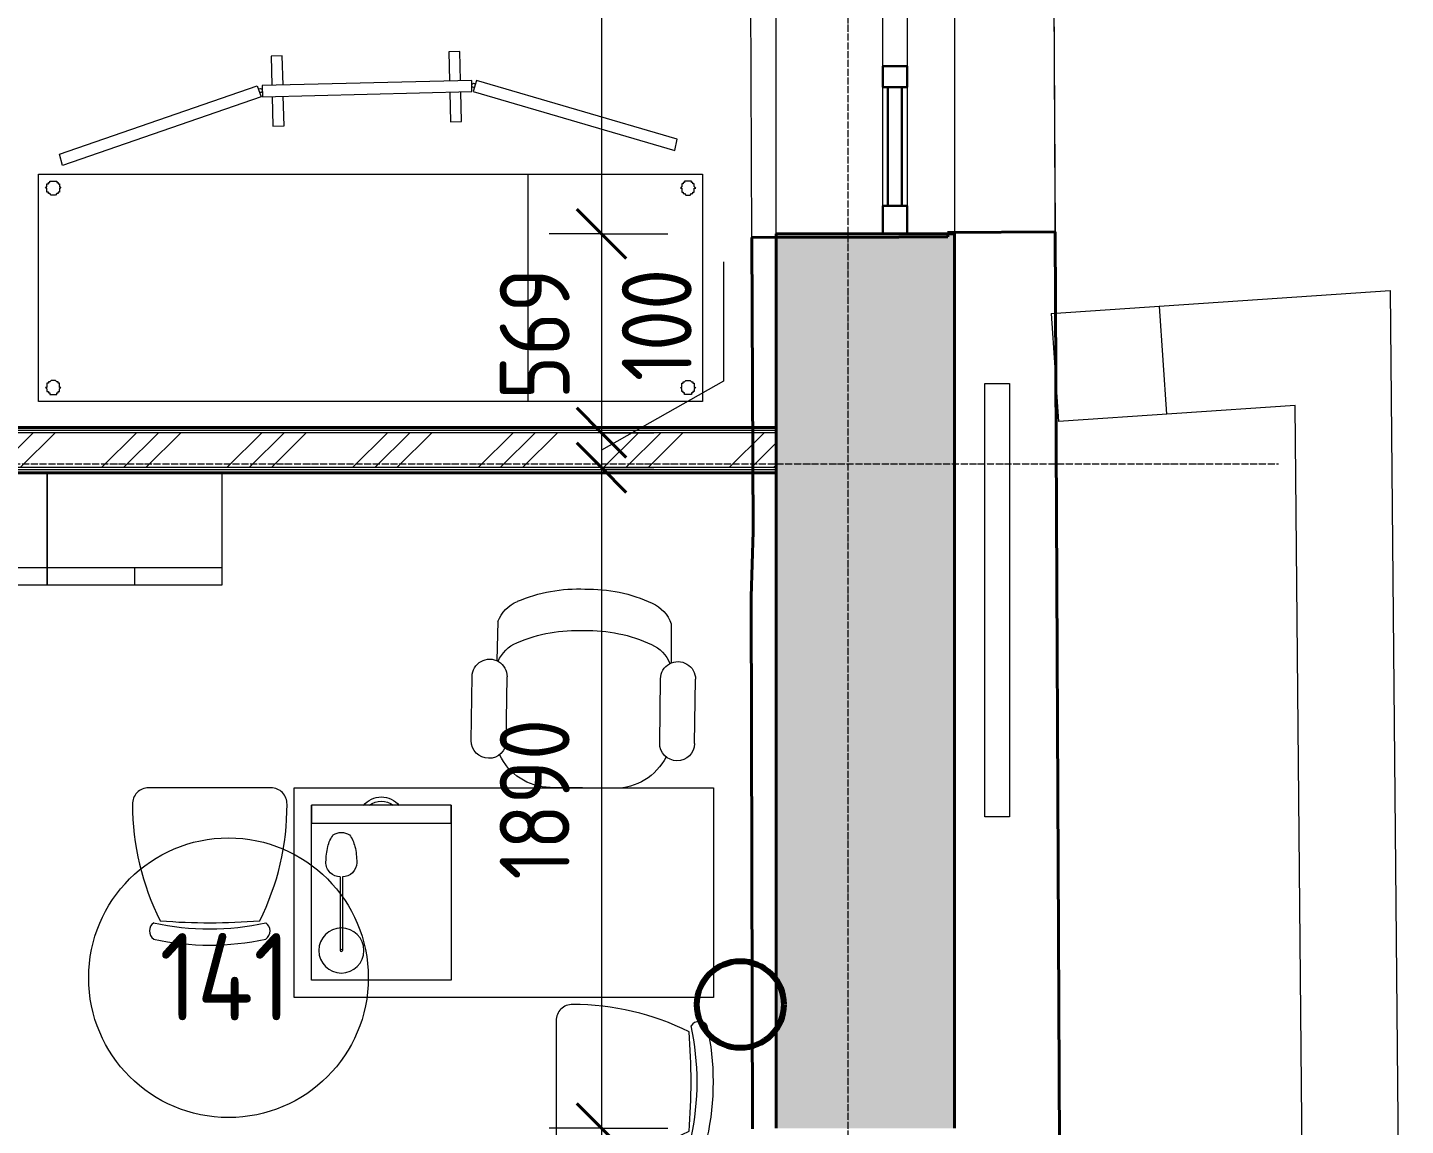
# Model space of a CAD drawing. Header units: millimetres. Extents: x -11886 to 68941, y -8130 to 45506.
# Drawn here: x 53562 to 57505, y 11365 to 14505 of the extents above; entities that cross this region are included whole.
import ezdxf

# ---------------------------------------------------------------- set-up
doc = ezdxf.new("R2010")
doc.units = ezdxf.units.MM
doc.linetypes.add('ADSK_Линия сетки', pattern=[25, 20, -2.5, 0, -2.5])
for name, color, linetype, lineweight in [('Витраж', 7, 'Continuous', 18), ('Марки помещений', 7, 'Continuous', 20), ('Оси', 7, 'Continuous', 9), ('Панели витража', 7, 'Continuous', 18), ('Размеры', 7, 'Continuous', 9), ('Размеры-100', 7, 'Continuous', 9), ('Стены', 7, 'Continuous', 18), ('Стены внутренние', 7, 'Continuous', 18), ('Стены наружные', 7, 'Continuous', 18), ('Стены штриховка', 7, 'Continuous', 18), ('стояки', 7, 'Continuous', 9)]:
    doc.layers.add(name, color=color, linetype=linetype, lineweight=lineweight)
for name, color, linetype, lineweight, true_color in [('Линии', 7, 'Continuous', 9, 0x00a600), ('планы со стояками отопление_dwg', 7, 'Continuous', 9, 0x767676), ('Стены разрез', 7, 'Continuous', 40, 0xbb5389), ('ТХ', 5, 'Continuous', 9, 0x0000ff), ('ТХ 1 этаж_dwg', 7, 'Continuous', 9, 0x767676)]:
    doc.layers.add(name, color=color, linetype=linetype, lineweight=lineweight, true_color=true_color)
doc.styles.add('GOST Common_1', font='GOST_Common.ttf', dxfattribs={"width": 0.9, "height": 200})
doc.styles.add('GOST Common_2', font='GOST_Common.ttf', dxfattribs={"width": 0.9, "height": 250})
doc.dimstyles.new('ADSK_Основной_2_мм_Округление_до_1_мм_1', dxfattribs={"dimscale": 304.8, "dimtxt": 201.142999, "dimasz": 0.463911, "dimexe": 0.492126, "dimexo": 0.492126, "dimgap": 0.098425, "dimtad": 1, "dimdec": 0, "dimdsep": 46, "dimtxsty": 'GOST Common_1', "dimblk1": 'OBLIQUE', "dimblk2": 'OBLIQUE', "dimsah": 1, "dimcen": 0.09, "dimdle": 0.492126, "dimazin": 2, "dimtfac": 1, "dimtdec": 4, "dimtix": 1, "dimtmove": 1, "dimatfit": 3, "dimfxl": 1, "dimtvp": 1, "dimtolj": 1, "dimtzin": 0, "dimlwd": 20, "dimlwe": 20, "dimarcsym": 2})
doc.dimstyles.new('ADSK_Основной_2_мм_Округление_до_1_мм_2', dxfattribs={"dimscale": 304.8, "dimtxt": 201.142999, "dimasz": 0.463911, "dimexe": 0.492126, "dimexo": 0.492126, "dimgap": 0.098425, "dimtad": 1, "dimdec": 0, "dimdsep": 46, "dimtxsty": 'GOST Common_1', "dimblk1": 'OBLIQUE', "dimblk2": 'OBLIQUE', "dimsah": 1, "dimcen": 0.09, "dimdle": 0.492126, "dimazin": 2, "dimtfac": 1, "dimtdec": 4, "dimtix": 1, "dimtmove": 0, "dimatfit": 3, "dimfxl": 1, "dimtvp": 1, "dimtolj": 1, "dimtzin": 0, "dimlwd": 20, "dimlwe": 20, "dimarcsym": 2})

# ---------------------------------------------------------------- blocks, each defined once
blk = doc.blocks.new('Существующие стены 1 эт - Существующие стены 1 эт-653793-01 План 1-го этажа кладочный')
at = {"layer": 'Стены', "color": 243, "true_color": 0xbb5389}
for p, q in [((56482.7, 17882.1), (56529.9, 8243.7)), ((55634.7, 13904.3), (55627.3, 15732.6)), ((56493.5, 15668.4), (56502.1, 13920.6)), ((56194.7, 13919.1), (56502.1, 13920.6)), ((56194.8, 13914.8), (56194.7, 13919.1)), ((55634.7, 13904.3), (55703.9, 13904.6))]:
    blk.add_line(p, q, dxfattribs=at)
at = {"layer": 'Стены разрез'}
for p, q in [((56502.1, 13920.6), (56194.7, 13919.1)), ((56194.8, 13906.6), (56194.7, 13919.1)), ((56502.1, 13920.6), (56514.9, 11307.7)), ((55634.7, 13904.3), (56054.8, 13906)), ((55634.7, 13904.3), (55638.1, 13064)), ((56054.8, 13906), (56194.8, 13906.6)), ((55638.1, 13064), (55632.1, 12876.8)), ((55632.1, 12876.8), (55636.5, 11354.7))]:
    blk.add_line(p, q, dxfattribs=at)
blk = doc.blocks.new('Прямоугольный импост - 70х20_60мм-V146-01 План 1-го этажа кладочный')
at = {"layer": 'Витраж', "lineweight": 30}
for p, q in [((-80, 35), (0, 35)), ((-80, -35), (-80, 35)), ((0, 35), (0, -35)), ((0, -35), (-80, -35))]:
    blk.add_line(p, q, dxfattribs=at)
blk = doc.blocks.new('Системная панель - _AR_Стекло_40мм_привязка по центру-1425253-01 План 1-го этажа кладочный')
at = {"layer": 'Панели витража', "lineweight": 30}
for p, q in [((170, 20), (-170, 20)), ((-170, 20), (-170, -20)), ((170, -20), (170, 20)), ((-170, -20), (170, -20))]:
    blk.add_line(p, q, dxfattribs=at)
blk = doc.blocks.new('Прямоугольный импост - 70х60мм-1425109-01 План 1-го этажа кладочный')
at = {"layer": 'Витраж'}
for p, q in [((46168.2, 23469.2), (46168.2, 23809.2)), ((46238.2, 23809.2), (46238.2, 23469.2))]:
    blk.add_line(p, q, dxfattribs=at)
blk = doc.blocks.new('Прямоугольный импост - 70х60мм-V148-01 План 1-го этажа кладочный')
at = {"layer": 'Витраж', "lineweight": 30}
for p, q in [((-30, 35), (30, 35)), ((-30, -35), (-30, 35)), ((30, 35), (30, -35)), ((30, -35), (-30, -35))]:
    blk.add_line(p, q, dxfattribs=at)
blk = doc.blocks.new('Прямоугольный импост - 70х60мм-1258614-01 План 1-го этажа кладочный')
at = {"layer": 'Витраж'}
for p, q in [((56008.9, 14394.8), (56008.9, 15234.8)), ((56078.9, 15234.8), (56078.9, 14394.8))]:
    blk.add_line(p, q, dxfattribs=at)
blk = doc.blocks.new('Прямоугольный импост - 70х20_56мм-1423994-01 План 1-го этажа кладочный')
at = {"layer": 'Линии', "color": 8, "lineweight": 18, "true_color": 0x808080}
for p, q in [((56301.2, 12247.1), (56301.2, 12867.1)), ((56371.2, 12867.1), (56371.2, 12247.1)), ((56371.2, 12247.1), (56301.2, 12247.1))]:
    blk.add_line(p, q, dxfattribs=at)
blk = doc.blocks.new('Прямоугольный импост - 70х20_56мм-1423996-01 План 1-го этажа кладочный')
at = {"layer": 'Линии', "color": 8, "lineweight": 18, "true_color": 0x808080}
for p, q in [((56301.2, 13487.1), (56371.2, 13487.1)), ((56301.2, 12867.1), (56301.2, 13487.1)), ((56371.2, 13487.1), (56371.2, 12867.1))]:
    blk.add_line(p, q, dxfattribs=at)
blk = doc.blocks.new('планы со стояками отопление_dwg-1484427-01 План 1-го этажа кладочный')
at = {"layer": 'стояки', "color": 246, "lineweight": 80, "true_color": 0x7f001f}
blk.add_circle((227997.1, 167787.4), 124.3, dxfattribs=at)
blk = doc.blocks.new('ТХ 1 этаж_dwg_Ширма медицинская-2118404-01 План 1-го этажа кладочный')
at = {"layer": 'ТХ', "color": 253, "true_color": 0xa0a0a0}
blk.add_line((117.6, 630.8), (149.5, 630.8), dxfattribs=at)
at = {"layer": 'ТХ', "color": 253, "true_color": 0xa0a0a0, "flags": 128}
for points in [[(118.6, 644.7), (149.7, 634.4), (332.1, 1206.8), (300.2, 1214.8)], [(118.6, 16.9), (149.7, 27.3), (332.1, -545.2), (300.2, -553.1)]]:
    blk.add_lwpolyline(points, close=True, dxfattribs=at)
for points in [[(149.5, 630.8), (149.5, 30.8), (129.5, 30.8), (117.6, 30.8), (117.6, 630.8), (129.5, 630.8)], [(117.6, 570.8), (34.3, 570.8), (34.3, 602.7), (117.6, 602.7)], [(149.5, 602.7), (234.3, 602.7), (234.3, 570.8), (149.5, 570.8)], [(117.6, 62.7), (34.3, 62.7), (34.3, 94.6), (117.6, 94.6)], [(149.5, 94.6), (234.3, 94.6), (234.3, 62.7), (149.5, 62.7)]]:
    blk.add_lwpolyline(points, dxfattribs=at)
at = {"layer": 'ТХ', "color": 253, "true_color": 0xa0a0a0}
for centre, start, end in [((131.8, 636.3), 122.3336, 247.5506), ((131.8, 636.3), 292.4494, 20.7965), ((131.8, 25.3), 112.4494, 237.6664), ((131.8, 25.3), 339.2035, 67.5506)]:
    blk.add_arc(centre, 5.98, start, end, dxfattribs=at)
blk = doc.blocks.new('ТХ 1 этаж_dwg_Кушетка медицинская-2118405-01 План 1-го этажа кладочный')
at = {"layer": 'ТХ', "color": 253, "true_color": 0xa0a0a0}
blk.add_line((650, -1600), (0, -1600), dxfattribs=at)
at = {"layer": 'ТХ', "color": 253, "true_color": 0xa0a0a0, "flags": 128}
for points in [[(650, -200), (650, -2100), (0, -2100), (0, -200)], [(39.9, -219.9), (35.9, -223.9), (31.9, -223.9), (27.9, -223.9), (27.9, -227.9), (23.9, -227.9), (23.9, -231.9), (19.9, -231.9), (19.9, -235.9), (19.9, -239.9), (19.9, -243.8), (19.9, -247.8), (19.9, -251.8), (23.9, -251.8), (23.9, -255.8), (27.9, -255.8), (27.9, -259.8), (31.9, -259.8), (35.9, -259.8), (39.9, -263.8), (39.9, -259.8), (43.8, -259.8), (47.8, -259.8), (51.8, -259.8), (51.8, -255.8), (55.8, -255.8), (55.8, -251.8), (59.8, -247.8), (59.8, -243.8), (59.8, -239.9), (59.8, -235.9), (55.8, -231.9), (55.8, -227.9), (51.8, -227.9), (51.8, -223.9), (47.8, -223.9), (43.8, -223.9), (39.9, -223.9)], [(610.1, -219.9), (614.1, -223.9), (618.1, -223.9), (622.1, -223.9), (622.1, -227.9), (626.1, -227.9), (626.1, -231.9), (630.1, -231.9), (630.1, -235.9), (630.1, -239.9), (630.1, -243.8), (630.1, -247.8), (630.1, -251.8), (626.1, -251.8), (626.1, -255.8), (622.1, -255.8), (622.1, -259.8), (618.1, -259.8), (614.1, -259.8), (610.1, -263.8), (610.1, -259.8), (606.2, -259.8), (602.2, -259.8), (598.2, -259.8), (598.2, -255.8), (594.2, -255.8), (594.2, -251.8), (590.2, -247.8), (590.2, -243.8), (590.2, -239.9), (590.2, -235.9), (594.2, -231.9), (594.2, -227.9), (598.2, -227.9), (598.2, -223.9), (602.2, -223.9), (606.2, -223.9), (610.1, -223.9)], [(39.9, -2080.1), (35.9, -2076.1), (31.9, -2076.1), (27.9, -2076.1), (27.9, -2072.1), (23.9, -2072.1), (23.9, -2068.1), (19.9, -2068.1), (19.9, -2064.1), (19.9, -2060.1), (19.9, -2056.2), (19.9, -2052.2), (19.9, -2048.2), (23.9, -2048.2), (23.9, -2044.2), (27.9, -2044.2), (27.9, -2040.2), (31.9, -2040.2), (35.9, -2040.2), (39.9, -2036.2), (39.9, -2040.2), (43.8, -2040.2), (47.8, -2040.2), (51.8, -2040.2), (51.8, -2044.2), (55.8, -2044.2), (55.8, -2048.2), (59.8, -2052.2), (59.8, -2056.2), (59.8, -2060.1), (59.8, -2064.1), (55.8, -2068.1), (55.8, -2072.1), (51.8, -2072.1), (51.8, -2076.1), (47.8, -2076.1), (43.8, -2076.1), (39.9, -2076.1)], [(610.1, -2080.1), (614.1, -2076.1), (618.1, -2076.1), (622.1, -2076.1), (622.1, -2072.1), (626.1, -2072.1), (626.1, -2068.1), (630.1, -2068.1), (630.1, -2064.1), (630.1, -2060.1), (630.1, -2056.2), (630.1, -2052.2), (630.1, -2048.2), (626.1, -2048.2), (626.1, -2044.2), (622.1, -2044.2), (622.1, -2040.2), (618.1, -2040.2), (614.1, -2040.2), (610.1, -2036.2), (610.1, -2040.2), (606.2, -2040.2), (602.2, -2040.2), (598.2, -2040.2), (598.2, -2044.2), (594.2, -2044.2), (594.2, -2048.2), (590.2, -2052.2), (590.2, -2056.2), (590.2, -2060.1), (590.2, -2064.1), (594.2, -2068.1), (594.2, -2072.1), (598.2, -2072.1), (598.2, -2076.1), (602.2, -2076.1), (606.2, -2076.1), (610.1, -2076.1)]]:
    blk.add_lwpolyline(points, close=True, dxfattribs=at)
blk = doc.blocks.new('ТХ 1 этаж_dwg_Шкаф мед-2118420-01 План 1-го этажа кладочный')
at = {"layer": 'ТХ', "color": 253, "true_color": 0xa0a0a0}
for p, q in [((59431.8, 13552.7), (59431.8, 13052.7)), ((59431.8, 13302.7), (59381.8, 13302.7))]:
    blk.add_line(p, q, dxfattribs=at)
at = {"layer": 'ТХ', "color": 253, "true_color": 0xa0a0a0, "flags": 128}
blk.add_lwpolyline([(59381.8, 13052.7), (59381.8, 13552.7), (59701.8, 13552.7), (59701.8, 13052.7)], close=True, dxfattribs=at)
blk = doc.blocks.new('ТХ 1 этаж_dwg_Стол медицинский-2118413-01 План 1-го этажа кладочный')
at = {"layer": 'ТХ', "color": 253, "true_color": 0xa0a0a0}
blk.add_line((55311.8, 12976), (55311.8, 13326.1), dxfattribs=at)
for centre, radius, start, end in [((55264.4, 12635.6), 736.5, 89.9766, 116.8789), ((55266.4, 13326.7), 45.4, 359.2519, 92.1866), ((55609.4, 13151.1), 747.5, 167.602, 192.3978), ((54902.5, 13295.7), 28.1, 34.2901, 145.7096), ((55655.8, 13151.1), 747.5, 167.602, 192.3978), ((56687.7, 13151.1), 1761.9, 175.3938, 184.6546), ((54902.5, 13006.4), 28.1, 214.2915, 325.7083), ((55261.3, 13665.2), 735.2, 243.3531, 270.2677), ((55266.4, 12975.4), 45.4, 267.8135, 0.7479)]:
    blk.add_arc(centre, radius, start, end, dxfattribs=at)
blk = doc.blocks.new('ТХ 1 этаж_dwg_LampDesk-2118408-01 План 1-го этажа кладочный')
at = {"layer": 'ТХ', "color": 253, "true_color": 0xa0a0a0}
for p, q in [((210.5, 3.1), (0, 3.2)), ((211, -3.2), (0, -3.2))]:
    blk.add_line(p, q, dxfattribs=at)
for radius in [64.5, 3.17]:
    blk.add_circle((0, 0), radius, dxfattribs=at)
for centre, radius, start, end in [((252, 2.5), 41.5, 90.9472, 179.0528), ((249, -187.6), 231.6, 77.9822, 89.4275), ((272, -59), 101.1, 54.2763, 75.5299), ((295.1, 0), 42.7, 327.2856, 32.7144), ((248.5, -4.7), 37.5, 177.6522, 226.5389), ((252.7, -0.7), 43.4, 226.1214, 270.9106), ((246.7, 201.9), 246.1, 271.566, 281.851), ((272, 59), 101.1, 284.4701, 305.7237)]:
    blk.add_arc(centre, radius, start, end, dxfattribs=at)
blk = doc.blocks.new('ТХ 1 этаж_dwg_КОМП-КРЕСЛО11-2118409-01 План 1-го этажа кладочный')
at = {"layer": 'ТХ', "color": 253, "true_color": 0xa0a0a0}
for p, q in [((-247.6, 19.6), (-248.3, -92.3)), ((248, 25.1), (251.2, -86.7)), ((-315.5, -322.7), (-317.6, -139)), ((-215.5, -321.6), (-217.6, -137.9)), ((223.5, -316.7), (221.5, -133)), ((323.5, -315.6), (321.5, -131.9))]:
    blk.add_line(p, q, dxfattribs=at)
at = {"layer": 'ТХ', "color": 253, "true_color": 0xa0a0a0, "flags": 128}
blk.add_lwpolyline([(-87, -451), (5.5, -450), (97.9, -449)], dxfattribs=at)
at = {"layer": 'ТХ', "color": 253, "true_color": 0xa0a0a0}
for centre, radius, start, end in [((-10.5, -321.2), 439.7, 88.6942, 114.5444), ((18.5, -320.8), 439.7, 66.7336, 92.5837), ((151.9, -11.6), 102.8, 20.8759, 66.9713), ((-150.8, -14.9), 102.8, 114.3067, 160.402), ((-9.1, -439.5), 439.7, 88.6942, 114.5444), ((19.8, -439.2), 439.7, 66.7336, 92.5837), ((153.3, -129.9), 102.8, 23.7092, 66.9713), ((-149.4, -133.3), 102.8, 114.3067, 157.5688), ((-267.6, -138.4), 50, 0.639, 180.639), ((271.5, -132.4), 50, 0.639, 180.639), ((-265.5, -322.1), 50, 180.639, 0.639), ((273.5, -316.1), 50, 180.639, 0.639), ((-88.8, -289.5), 161.5, 206.179, 270.639), ((96.1, -287.4), 161.5, 270.639, 335.099)]:
    blk.add_arc(centre, radius, start, end, dxfattribs=at)
blk = doc.blocks.new('ТХ 1 этаж_dwg_Тумба мобильная-2118411-01 План 1-го этажа кладочный')
at = {"layer": 'ТХ', "color": 253, "lineweight": 18, "true_color": 0xa0a0a0}
blk.add_line((448.2, 400), (448.2, 0), dxfattribs=at)
at = {"layer": 'ТХ', "color": 253, "lineweight": 18, "true_color": 0xa0a0a0, "flags": 128}
blk.add_lwpolyline([(500, 400), (0, 400), (0, 0), (500, 0)], dxfattribs=at)
at = {"layer": 'ТХ', "color": 253, "true_color": 0xa0a0a0, "flags": 128}
blk.add_lwpolyline([(448.2, 400), (500, 400), (500, 0), (448.2, 0)], dxfattribs=at)
at = {"layer": 'ТХ', "color": 253, "true_color": 0xa0a0a0}
for radius, start, end in [(65.8, 308.8807, 51.1193), (53.8, 321.0576, 38.9424)]:
    blk.add_arc((458.2, 200), radius, start, end, dxfattribs=at)
blk = doc.blocks.new('ТХ 1 этаж_dwg_Стол врача-2118412-01 План 1-го этажа кладочный')
at = {"layer": 'ТХ', "color": 253, "true_color": 0xa0a0a0, "flags": 128}
blk.add_lwpolyline([(56430.2, 23617), (57630.2, 23617), (57630.2, 23017), (56430.2, 23017)], close=True, dxfattribs=at)
at = {"extrusion": (0, 0, -1), "zscale": -1, "rotation": 89.99999999999889}
blk.add_blockref('ТХ 1 этаж_dwg_Тумба мобильная-2118411-01 План 1-го этажа кладочный', (-56480.2, 23067), dxfattribs=at)
blk = doc.blocks.new('ТХ 1 этаж_dwg-2084881-01 План 1-го этажа кладочный')
at = {"extrusion": (0, 0, -1), "zscale": -1}
for name, p, rotation in [('ТХ 1 этаж_dwg_Ширма медицинская-2118404-01 План 1-го этажа кладочный', (-172862, -56400.6), 268.6070820091002), ('ТХ 1 этаж_dwg_КОМП-КРЕСЛО11-2118409-01 План 1-го этажа кладочный', (-173157, -58092.5), 0.1107486831058022), ('ТХ 1 этаж_dwg_LampDesk-2118408-01 План 1-го этажа кладочный', (-172461.1, -59007.9), 89.99903363664922)]:
    blk.add_blockref(name, p, dxfattribs=dict(at, rotation=rotation))
for name, p, rotation in [('ТХ 1 этаж_dwg_Кушетка медицинская-2118405-01 План 1-го этажа кладочный', (171394.9, -57436.9), 89.99999999999999), ('ТХ 1 этаж_dwg_Шкаф мед-2118420-01 План 1-го этажа кладочный', (184672, -117344.2), 90.00000000000001), ('ТХ 1 этаж_dwg_Шкаф мед-2118420-01 План 1-го этажа кладочный', (185172, -117344.2), 90.00000000000001), ('ТХ 1 этаж_dwg_Стол медицинский-2118413-01 План 1-го этажа кладочный', (185235.6, -113854.3), 90), ('ТХ 1 этаж_dwg_Стол медицинский-2118413-01 План 1-го этажа кладочный', (228387.5, -46232.5), 180)]:
    blk.add_blockref(name, p, dxfattribs=dict(rotation=rotation))
blk.add_blockref('ТХ 1 этаж_dwg_Стол врача-2118412-01 План 1-го этажа кладочный', (115895.5, -82159.4))
blk = doc.blocks.new('ADSK_Марка_Помещение_ОдноЗначение - Номер-247393-01 План 1-го этажа кладочный')
at = {"layer": 'Марки помещений'}
blk.add_circle((0, 0), 4, dxfattribs=at)
blk = doc.blocks.new('DIMBLOCK522-01 План 1-го этажа кладочный')
at = {"layer": 'Размеры-100', "lineweight": 40, "transparency": 16777216}
for p, q in [((55204.3, 15734.8), (55133.6, 15805.5)), ((55204.3, 15734.8), (55275, 15664.1)), ((55204.3, 13914.8), (55133.6, 13985.5)), ((55204.3, 13914.8), (55275, 13844.1))]:
    blk.add_line(p, q, dxfattribs=at)
at = {"layer": 'Размеры-100', "lineweight": 20, "transparency": 16777216}
for p, q in [((55204.3, 15734.8), (55054.3, 15734.8)), ((55204.3, 15734.8), (55204.3, 13914.8)), ((55204.3, 15734.8), (55393.9, 15734.8)), ((55204.3, 13914.8), (55054.3, 13914.8)), ((55204.3, 13914.8), (55393.9, 13914.8))]:
    blk.add_line(p, q, dxfattribs=at)
at = {"layer": 'Размеры-100', "color": 0, "lineweight": 20, "transparency": 16777216, "insert": (54913, 14591.3), "char_height": 200, "width": 560.473, "attachment_point": 1, "rotation": 90, "line_spacing_factor": 1.022761, "style": 'GOST Common_1'}
blk.add_mtext('1820', dxfattribs=at)
blk = doc.blocks.new('_Oblique')
at = {"color": 0, "linetype": 'ByBlock', "lineweight": -2}
blk.add_line((-0.5, -0.5), (0.5, 0.5), dxfattribs=at)
blk = doc.blocks.new('DIMBLOCK523-01 План 1-го этажа кладочный')
at = {"layer": 'Размеры-100', "lineweight": 40, "transparency": 16777216}
for p, q in [((55204.3, 13914.8), (55133.6, 13985.5)), ((55204.3, 13914.8), (55275, 13844.1)), ((55204.3, 13346.2), (55133.6, 13416.9)), ((55204.3, 13346.2), (55275, 13275.5))]:
    blk.add_line(p, q, dxfattribs=at)
at = {"layer": 'Размеры-100', "lineweight": 20, "transparency": 16777216}
for p, q in [((55204.3, 13914.8), (55054.3, 13914.8)), ((55204.3, 13914.8), (55204.3, 13346.2)), ((55204.3, 13914.8), (55393.9, 13914.8)), ((55204.3, 13346.2), (55154.3, 13346.2)), ((55204.3, 13346.2), (55354.3, 13346.2))]:
    blk.add_line(p, q, dxfattribs=at)
at = {"layer": 'Размеры-100', "color": 0, "lineweight": 20, "transparency": 16777216, "insert": (54913, 13441.3), "char_height": 200, "width": 454.106, "attachment_point": 1, "rotation": 90, "line_spacing_factor": 1.022761, "style": 'GOST Common_1'}
blk.add_mtext('569', dxfattribs=at)
blk = doc.blocks.new('DIMBLOCK524-01 План 1-го этажа кладочный')
at = {"layer": 'Размеры-100', "lineweight": 20, "transparency": 16777216}
for p, q in [((55553.7, 13834.7), (55553.7, 13493.8)), ((55553.7, 13493.8), (55204.3, 13296.2)), ((55204.3, 13346.2), (55154.3, 13346.2)), ((55204.3, 13346.2), (55204.3, 13246.2)), ((55204.3, 13346.2), (55354.3, 13346.2)), ((55204.3, 13246.2), (55154.3, 13246.2)), ((55204.3, 13246.2), (55354.3, 13246.2))]:
    blk.add_line(p, q, dxfattribs=at)
at = {"layer": 'Размеры-100', "lineweight": 40, "transparency": 16777216}
for p, q in [((55204.3, 13346.2), (55133.6, 13416.9)), ((55204.3, 13346.2), (55275, 13275.5)), ((55204.3, 13246.2), (55133.6, 13316.9)), ((55204.3, 13246.2), (55275, 13175.5))]:
    blk.add_line(p, q, dxfattribs=at)
at = {"layer": 'Размеры-100', "color": 0, "lineweight": 20, "transparency": 16777216, "insert": (55262.3, 13493.8), "char_height": 200, "width": 409.104, "attachment_point": 1, "rotation": 90, "line_spacing_factor": 1.022761, "style": 'GOST Common_1'}
blk.add_mtext('100', dxfattribs=at)
blk = doc.blocks.new('DIMBLOCK525-01 План 1-го этажа кладочный')
at = {"layer": 'Размеры-100', "lineweight": 40, "transparency": 16777216}
for p, q in [((55204.3, 13246.2), (55133.6, 13316.9)), ((55204.3, 13246.2), (55275, 13175.5)), ((55204.3, 11356.3), (55133.6, 11427)), ((55204.3, 11356.3), (55275, 11285.6))]:
    blk.add_line(p, q, dxfattribs=at)
at = {"layer": 'Размеры-100', "lineweight": 20, "transparency": 16777216}
for p, q in [((55204.3, 13246.2), (55154.3, 13246.2)), ((55204.3, 13246.2), (55204.3, 11356.3)), ((55204.3, 13246.2), (55354.3, 13246.2)), ((55204.3, 11356.3), (55054.3, 11356.3)), ((55204.3, 11356.3), (55393.9, 11356.3))]:
    blk.add_line(p, q, dxfattribs=at)
at = {"layer": 'Размеры-100', "color": 0, "lineweight": 20, "transparency": 16777216, "insert": (54913, 12067.7), "char_height": 200, "width": 560.473, "attachment_point": 1, "rotation": 90, "line_spacing_factor": 1.022761, "style": 'GOST Common_1'}
blk.add_mtext('1890', dxfattribs=at)
blk = doc.blocks.new('DIMBLOCK526-01 План 1-го этажа кладочный')
at = {"layer": 'Размеры-100', "lineweight": 40, "transparency": 16777216}
for p, q in [((55204.3, 11356.3), (55133.6, 11427)), ((55204.3, 11356.3), (55275, 11285.6)), ((55204.3, 9536.3), (55133.6, 9607)), ((55204.3, 9536.3), (55275, 9465.6))]:
    blk.add_line(p, q, dxfattribs=at)
at = {"layer": 'Размеры-100', "lineweight": 20, "transparency": 16777216}
for p, q in [((55204.3, 11356.3), (55054.3, 11356.3)), ((55204.3, 11356.3), (55204.3, 9536.3)), ((55204.3, 11356.3), (55393.9, 11356.3)), ((55204.3, 9536.3), (55054.3, 9536.3)), ((55204.3, 9536.3), (55393.9, 9536.3))]:
    blk.add_line(p, q, dxfattribs=at)
at = {"layer": 'Размеры-100', "color": 0, "lineweight": 20, "transparency": 16777216, "insert": (54913, 10212.8), "char_height": 200, "width": 560.473, "attachment_point": 1, "rotation": 90, "line_spacing_factor": 1.022761, "style": 'GOST Common_1'}
blk.add_mtext('1820', dxfattribs=at)

msp = doc.modelspace()

# ---------------------------------------------------------------- hatches: boundary and pattern name
at = {"layer": 'Стены внутренние', "lineweight": 9}
h = msp.add_hatch(dxfattribs=at)
h.set_pattern_fill('FP_3', color=256, style=0, pattern_type=2)
h.set_pattern_definition([(45, (0, 0), (-179.6051, 179.6051), []), (45, (63.5, 0), (0, 359.2102), []), (45, (-63.5, 0), (0, 359.2102), [])])
h.paths.add_polyline_path([(55703.9, 13246.2), (55703.9, 13346.2), (51593.2, 13346.2), (51593.2, 13246.2), (55644.1, 13246.2)])
at = {"layer": 'Стены наружные', "true_color": 0xc0c0c0}
h = msp.add_hatch(color=9, dxfattribs=at)
h.paths.add_polyline_path([(55830.6, 9042.3), (56213.9, 9042.3), (56213.9, 9536.3), (55703.9, 9536.3), (55703.9, 9042.3), (55811, 9042.3)])
h.paths.add_polyline_path([(56205.1, 11356.3), (56213.9, 11356.3), (56213.9, 13914.8), (55703.9, 13914.8), (55703.9, 11356.3), (55830.6, 11356.3)])
h.paths.add_polyline_path([(55840, 15734.8), (56213.9, 15734.8), (56213.9, 17978.5), (55703.9, 17978.5), (55703.9, 15734.8)])
h.paths.add_polyline_path([(56213.9, 19798.5), (56213.9, 20861.2), (55703.9, 20863.5), (55703.9, 19798.5), (56181.5, 19798.5)])

# ---------------------------------------------------------------- linework, layer by layer
at = {"layer": 'Линии', "color": 8, "lineweight": 18, "true_color": 0x808080}
for p, q in [((56490.8, 13687.3), (57460.4, 13752.6)), ((57460.4, 13752.6), (57504.6, 9139.6)), ((56490.8, 13687.3), (56511.6, 13378)), ((56799.9, 13708.1), (56820.7, 13398.8)), ((57188.6, 13423.6), (56511.6, 13378)), ((57226.8, 9430.9), (57188.6, 13423.6))]:
    msp.add_line(p, q, dxfattribs=at)
at = {"layer": 'Оси', "linetype": 'ADSK_Линия сетки'}
for p, q in [((55909.9, -4984.8), (55909.9, 44534.8)), ((-11086.2, 13256.8), (57141.7, 13256.8))]:
    msp.add_line(p, q, dxfattribs=at)
at = {"layer": 'Стены внутренние', "lineweight": 40}
for p, q in [((55703.9, 13361.2), (51273.2, 13361.2)), ((55703.9, 13231.2), (55703.9, 13361.2)), ((51608.2, 13231.2), (55703.9, 13231.2))]:
    msp.add_line(p, q, dxfattribs=at)
at = {"layer": 'Стены наружные'}
for p, q in [((55703.9, 13914.8), (55703.9, 15734.8)), ((56213.9, 15734.8), (56213.9, 13914.8))]:
    msp.add_line(p, q, dxfattribs=at)
at = {"layer": 'Стены наружные', "lineweight": 40}
for p, q in [((56213.9, 13914.8), (55703.9, 13914.8)), ((55703.9, 13914.8), (55703.9, 13361.2)), ((56213.9, 11356.3), (56213.9, 13914.8)), ((55703.9, 13231.2), (55703.9, 11356.3))]:
    msp.add_line(p, q, dxfattribs=at)
at = {"layer": 'Стены штриховка'}
for p, q in [((55703.9, 13352.2), (51273.2, 13352.2)), ((55703.9, 13346.2), (51273.2, 13346.2)), ((55703.9, 13246.2), (51593.2, 13246.2)), ((55703.9, 13240.2), (51599.2, 13240.2))]:
    msp.add_line(p, q, dxfattribs=at)

# ---------------------------------------------------------------- block references
at = {"layer": 'Витраж'}
msp.add_blockref('Прямоугольный импост - 70х60мм-1258614-01 План 1-го этажа кладочный', (0, 0), dxfattribs=at)
at = {"layer": 'Витраж', "extrusion": (0, 0, -1), "rotation": 269.9999999999997}
for name, p in [('Прямоугольный импост - 70х60мм-V148-01 План 1-го этажа кладочный', (-56043.9, 14364.8)), ('Прямоугольный импост - 70х20_60мм-V146-01 План 1-го этажа кладочный', (-56043.9, 13914.8))]:
    msp.add_blockref(name, p, dxfattribs=at)
at = {"layer": 'Витраж', "rotation": 180}
msp.add_blockref('Прямоугольный импост - 70х60мм-1425109-01 План 1-го этажа кладочный', (102247.2, 37804), dxfattribs=at)
at = {"layer": 'Линии', "color": 8, "lineweight": 18, "true_color": 0x808080}
for name in ['Прямоугольный импост - 70х20_56мм-1423996-01 План 1-го этажа кладочный', 'Прямоугольный импост - 70х20_56мм-1423994-01 План 1-го этажа кладочный']:
    msp.add_blockref(name, (0, 0), dxfattribs=at)
at = {"layer": 'Марки помещений', "xscale": 99.99999999999993, "yscale": 99.99999999999993, "zscale": 99.99999999999993}
msp.add_blockref('ADSK_Марка_Помещение_ОдноЗначение - Номер-247393-01 План 1-го этажа кладочный', (54137, 11787), dxfattribs=at)
at = {"layer": 'Панели витража', "rotation": 270.0000000000003}
msp.add_blockref('Системная панель - _AR_Стекло_40мм_привязка по центру-1425253-01 План 1-го этажа кладочный', (56043.9, 14164.8), dxfattribs=at)
at = {"layer": 'планы со стояками отопление_dwg', "color": 6, "true_color": 0xff00ff}
msp.add_blockref('планы со стояками отопление_dwg-1484427-01 План 1-го этажа кладочный', (-172395.5, -156077), dxfattribs=at)
at = {"layer": 'Стены разрез'}
msp.add_blockref('Существующие стены 1 эт - Существующие стены 1 эт-653793-01 План 1-го этажа кладочный', (0, 0), dxfattribs=at)
at = {"layer": 'ТХ 1 этаж_dwg', "color": 253, "true_color": 0xa0a0a0}
msp.add_blockref('ТХ 1 этаж_dwg-2084881-01 План 1-го этажа кладочный', (-118001.2, 70872.8), dxfattribs=at)

# ---------------------------------------------------------------- texts
at = {"layer": 'Марки помещений', "lineweight": 9, "insert": (53939.5, 11914.7), "char_height": 250, "width": 490.633, "attachment_point": 1, "style": 'GOST Common_2'}
msp.add_mtext('141', dxfattribs=at)

# ---------------------------------------------------------------- dimensions: what is measured, and where the dimension line sits
at = {"layer": 'Размеры', "lineweight": 20}
for base, p1, p2, override, picture, middle in [((55204.3, 13914.8), (55543.9, 15734.8), (55543.9, 13914.8), {"dimpost": '<>', "dimfxl": 1820}, 'DIMBLOCK522-01 План 1-го этажа кладочный', (55074.3, 14824.8)), ((55204.3, 13346.2), (55543.9, 13914.8), (55304.3, 13346.2), {"dimpost": '<>', "dimfxl": 617.06109}, 'DIMBLOCK523-01 План 1-го этажа кладочный', (55074.3, 13630.5)), ((55204.3, 11356.3), (55304.3, 13246.2), (55543.9, 11356.3), {"dimpost": '<>', "dimfxl": 1905.037247}, 'DIMBLOCK525-01 План 1-го этажа кладочный', (55074.3, 12301.3)), ((55204.3, 9536.3), (55543.9, 11356.3), (55543.9, 9536.3), {"dimpost": '<>', "dimfxl": 1820}, 'DIMBLOCK526-01 План 1-го этажа кладочный', (55074.3, 10446.3))]:
    dim = msp.add_linear_dim(base=base, p1=p1, p2=p2, angle=90, dimstyle='ADSK_Основной_2_мм_Округление_до_1_мм_2', override=override, dxfattribs=at)
    dim.commit()
    dim.dimension.update_dxf_attribs({"geometry": picture, "text_midpoint": middle})
dim = msp.add_linear_dim(base=(55204.3, 13246.2), p1=(55304.3, 13346.2), p2=(55304.3, 13246.2), angle=90, dimstyle='ADSK_Основной_2_мм_Округление_до_1_мм_1', override={"dimpost": '<>', "dimfxl": 100}, dxfattribs=at)
dim.commit()
dim.dimension.update_dxf_attribs({"geometry": 'DIMBLOCK524-01 План 1-го этажа кладочный', "text_midpoint": (55395.7, 13698.3), "dimtype": 160, "text_rotation": 90})

doc.saveas('drawing.dxf')
